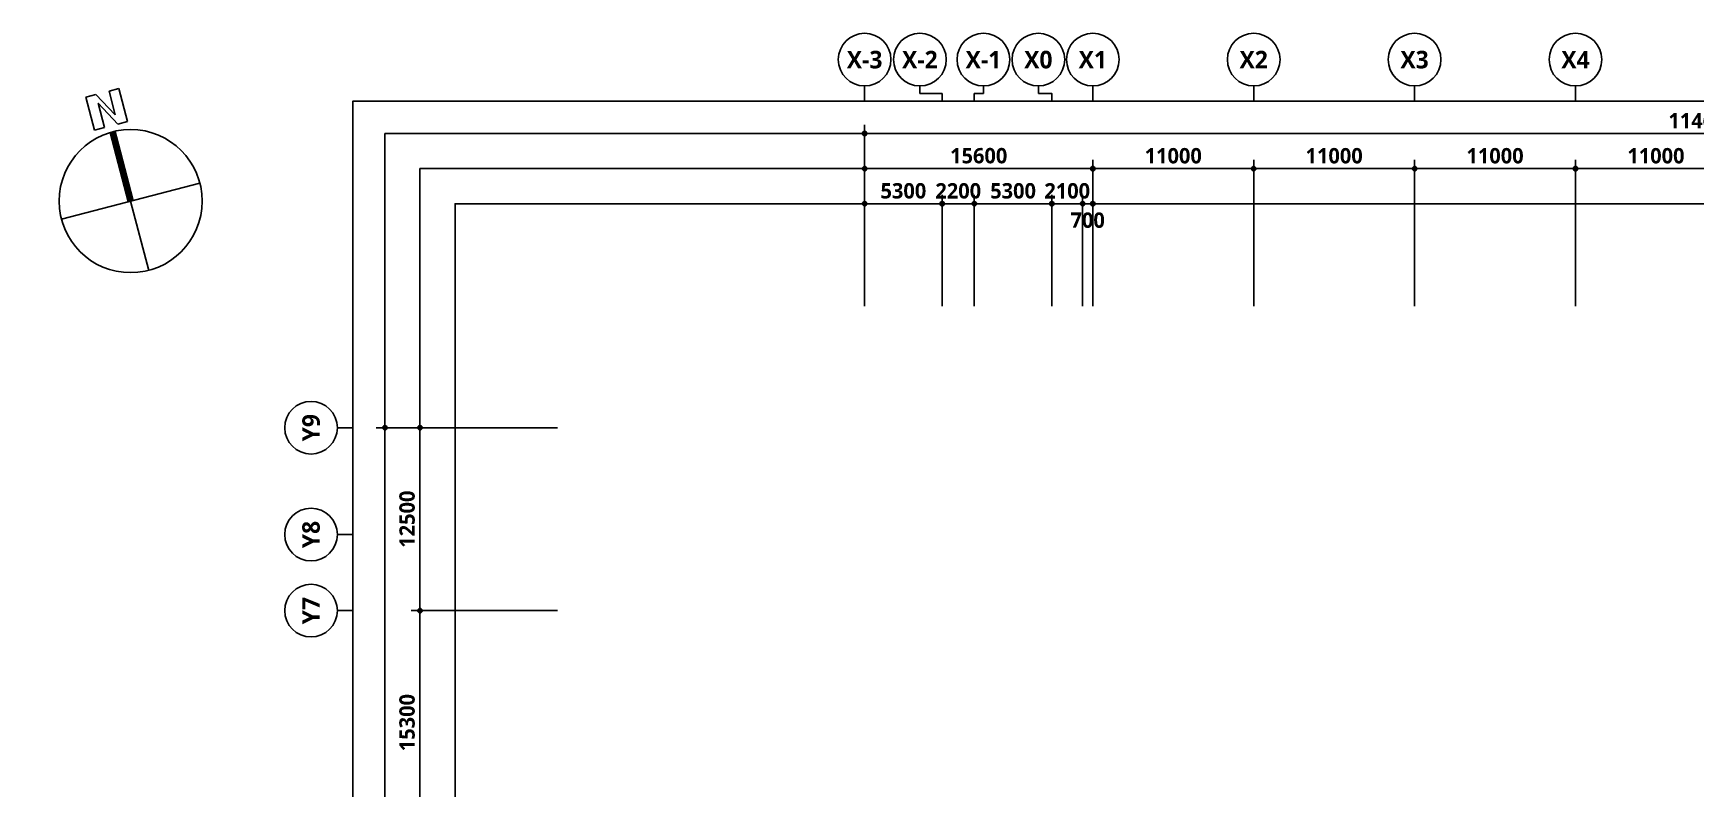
# Model space of a CAD drawing. Header units: millimetres. Extents: x 10941 to 1002000, y 7641 to 169666.
# Drawn here: x 262941 to 376605, y 118049 to 169666 of the extents above; entities that cross this region are included whole.
import ezdxf
from ezdxf.enums import TextEntityAlignment as Align

# ---------------------------------------------------------------- set-up
doc = ezdxf.new("R2010")
doc.units = ezdxf.units.MM
doc.header["$LTSCALE"] = 400
doc.header["$MEASUREMENT"] = 0
doc.header["$PDSIZE"] = -10
doc.layers.get('0').update_dxf_attribs({"linetype": 'CONTINUOUS'})
doc.layers.get('Defpoints').update_dxf_attribs({"color": 153, "linetype": 'CONTINUOUS'})
for name, color, linetype in [('A-ANNO-SYMB', 7, 'CONTINUOUS'), ('A-ANNO-TEXT1', 7, 'CONTINUOUS'), ('A-ST-AXIS-BUB', 7, 'CONTINUOUS'), ('A-ST-AXIS-DIM', 7, 'CONTINUOUS'), ('X-SEC-종$0$A-ST-AXIS-BUB', 7, 'CONTINUOUS')]:
    doc.layers.add(name, color=color, linetype=linetype)
doc.layers.add('Defpoint', color=161, linetype='CONTINUOUS', plot=False)
doc.styles.add('SH_대대리576', font='')
doc.styles.get('SH_대대리576').set_extended_font_data('NanumGothic', bold=True)
doc.dimstyles.new('SHP 600', dxfattribs={"dimscale": 300, "dimtxt": 3.5, "dimasz": 1, "dimexe": 2, "dimexo": 2, "dimgap": 1, "dimtad": 1, "dimdec": 0, "dimzin": 0, "dimdsep": 46, "dimtxsty": 'SH_대대리576', "dimblk": 'DIMDOT', "dimcen": 0.09, "dimclrt": 3, "dimadec": 0, "dimazin": 1, "dimtfac": 1, "dimtdec": 0, "dimtix": 1, "dimtmove": 2, "dimatfit": 0, "dimldrblk": 'DIMDOT', "dimfxl": 1, "dimtolj": 1, "dimtzin": 0, "dimarcsym": 0})

# ---------------------------------------------------------------- blocks, each defined once
blk = doc.blocks.new('DIMDOT')
at = {"color": 0}
blk.add_line((-2, 0), (2, 0), dxfattribs=at)
for radius in [0.5, 0.25]:
    blk.add_circle((0, 0), radius, dxfattribs=at)
blk = doc.blocks.new('*D19751')
at = {"layer": 'A-ST-AXIS-DIM', "color": 0, "lineweight": -2}
for p, q in [((334382, 158016), (334082, 158016)), ((334682, 151016), (334682, 158616)), ((334682, 158016), (335382, 158016)), ((335382, 151016), (335382, 158616)), ((335682, 158016), (335982, 158016))]:
    blk.add_line(p, q, dxfattribs=at)
at = {"layer": 'Defpoints', "color": 0}
for p in [(335382, 158016), (334682, 150416), (335382, 150416)]:
    blk.add_point(p, dxfattribs=at)
at = {"layer": 'A-ST-AXIS-DIM', "color": 0, "linetype": 'ByBlock', "lineweight": -2, "xscale": 300, "yscale": 300, "zscale": 300}
blk.add_blockref('DIMDOT', (334682, 158016), dxfattribs=at)
at = {"layer": 'A-ST-AXIS-DIM', "color": 0, "linetype": 'ByBlock', "lineweight": -2, "xscale": 300, "yscale": 300, "zscale": 300, "rotation": 180}
blk.add_blockref('DIMDOT', (335382, 158016), dxfattribs=at)
at = {"layer": 'A-ST-AXIS-DIM', "color": 3, "insert": (335032, 156892), "char_height": 1050, "attachment_point": 5, "style": 'SH_대대리576'}
blk.add_mtext('\\A1;700', dxfattribs=at)
blk = doc.blocks.new('*D19752')
at = {"layer": 'A-ST-AXIS-DIM', "color": 0, "lineweight": -2}
for p, q in [((327282, 151016), (327282, 158616)), ((332282, 158016), (327582, 158016)), ((332582, 151016), (332582, 158616))]:
    blk.add_line(p, q, dxfattribs=at)
at = {"layer": 'Defpoints', "color": 0}
for p in [(327282, 158016), (327282, 150416), (332582, 150416)]:
    blk.add_point(p, dxfattribs=at)
at = {"layer": 'A-ST-AXIS-DIM', "color": 0, "linetype": 'ByBlock', "lineweight": -2, "xscale": 300, "yscale": 300, "zscale": 300, "rotation": 180}
blk.add_blockref('DIMDOT', (327282, 158016), dxfattribs=at)
at = {"layer": 'A-ST-AXIS-DIM', "color": 0, "linetype": 'ByBlock', "lineweight": -2, "xscale": 300, "yscale": 300, "zscale": 300}
blk.add_blockref('DIMDOT', (332582, 158016), dxfattribs=at)
at = {"layer": 'A-ST-AXIS-DIM', "color": 3, "insert": (329932, 158896), "char_height": 1050, "attachment_point": 5, "style": 'SH_대대리576'}
blk.add_mtext('\\A1;5300', dxfattribs=at)
blk = doc.blocks.new('*D19753')
at = {"layer": 'A-ST-AXIS-DIM', "color": 0, "lineweight": -2}
for p, q in [((332282, 158016), (331982, 158016)), ((332582, 151016), (332582, 158616)), ((334682, 158016), (332582, 158016)), ((334682, 151016), (334682, 158616)), ((334982, 158016), (335282, 158016))]:
    blk.add_line(p, q, dxfattribs=at)
at = {"layer": 'Defpoints', "color": 0}
for p in [(332582, 158016), (332582, 150416), (334682, 150416)]:
    blk.add_point(p, dxfattribs=at)
at = {"layer": 'A-ST-AXIS-DIM', "color": 0, "linetype": 'ByBlock', "lineweight": -2, "xscale": 300, "yscale": 300, "zscale": 300}
blk.add_blockref('DIMDOT', (332582, 158016), dxfattribs=at)
at = {"layer": 'A-ST-AXIS-DIM', "color": 0, "linetype": 'ByBlock', "lineweight": -2, "xscale": 300, "yscale": 300, "zscale": 300, "rotation": 180}
blk.add_blockref('DIMDOT', (334682, 158016), dxfattribs=at)
at = {"layer": 'A-ST-AXIS-DIM', "color": 3, "insert": (333632, 158894), "char_height": 1050, "attachment_point": 5, "style": 'SH_대대리576'}
blk.add_mtext('\\A1;2100', dxfattribs=at)
blk = doc.blocks.new('*D19754')
at = {"layer": 'A-ST-AXIS-DIM', "color": 0, "lineweight": -2}
for p, q in [((324782, 158016), (324482, 158016)), ((325082, 151016), (325082, 158616)), ((327282, 158016), (325082, 158016)), ((327282, 151016), (327282, 158616)), ((327582, 158016), (327882, 158016))]:
    blk.add_line(p, q, dxfattribs=at)
at = {"layer": 'Defpoints', "color": 0}
for p in [(325082, 158016), (325082, 150416), (327282, 150416)]:
    blk.add_point(p, dxfattribs=at)
at = {"layer": 'A-ST-AXIS-DIM', "color": 0, "linetype": 'ByBlock', "lineweight": -2, "xscale": 300, "yscale": 300, "zscale": 300}
blk.add_blockref('DIMDOT', (325082, 158016), dxfattribs=at)
at = {"layer": 'A-ST-AXIS-DIM', "color": 0, "linetype": 'ByBlock', "lineweight": -2, "xscale": 300, "yscale": 300, "zscale": 300, "rotation": 180}
blk.add_blockref('DIMDOT', (327282, 158016), dxfattribs=at)
at = {"layer": 'A-ST-AXIS-DIM', "color": 3, "insert": (326182, 158894), "char_height": 1050, "attachment_point": 5, "style": 'SH_대대리576'}
blk.add_mtext('\\A1;2200', dxfattribs=at)
blk = doc.blocks.new('*D19755')
at = {"layer": 'A-ST-AXIS-DIM', "color": 0, "lineweight": -2}
for p, q in [((319782, 151016), (319782, 158616)), ((324782, 158016), (320082, 158016)), ((325082, 151016), (325082, 158616))]:
    blk.add_line(p, q, dxfattribs=at)
at = {"layer": 'Defpoints', "color": 0}
for p in [(319782, 158016), (319782, 150416), (325082, 150416)]:
    blk.add_point(p, dxfattribs=at)
at = {"layer": 'A-ST-AXIS-DIM', "color": 0, "linetype": 'ByBlock', "lineweight": -2, "xscale": 300, "yscale": 300, "zscale": 300, "rotation": 180}
blk.add_blockref('DIMDOT', (319782, 158016), dxfattribs=at)
at = {"layer": 'A-ST-AXIS-DIM', "color": 0, "linetype": 'ByBlock', "lineweight": -2, "xscale": 300, "yscale": 300, "zscale": 300}
blk.add_blockref('DIMDOT', (325082, 158016), dxfattribs=at)
at = {"layer": 'A-ST-AXIS-DIM', "color": 3, "insert": (322432, 158896), "char_height": 1050, "attachment_point": 5, "style": 'SH_대대리576'}
blk.add_mtext('\\A1;5300', dxfattribs=at)
blk = doc.blocks.new('A-ST-AXIS-BUB-1')
at = {"layer": 'A-ST-AXIS-BUB'}
blk.add_line((0, 350), (0, 0), dxfattribs=at)
blk.add_circle((0, 950), 600, dxfattribs=at)
blk = doc.blocks.new('G$C1D72D447')
at = {"layer": 'X-SEC-종$0$A-ST-AXIS-BUB'}
blk.add_line((1800, 1050, -103000), (1800, 525, -103000), dxfattribs=at)
at = {"layer": 'X-SEC-종$0$A-ST-AXIS-BUB', "elevation": -103000}
blk.add_lwpolyline([(2723, 0), (2723, 525), (1800, 525)], dxfattribs=at)
at = {"layer": 'X-SEC-종$0$A-ST-AXIS-BUB'}
blk.add_circle((1800, 2850, -103000), 1800, dxfattribs=at)
blk = doc.blocks.new('A-ST-AXIS-BUB-2')
at = {"layer": 'X-SEC-종$0$A-ST-AXIS-BUB'}
blk.add_line((1800, 1050, -103000), (1800, 525, -103000), dxfattribs=at)
at = {"layer": 'X-SEC-종$0$A-ST-AXIS-BUB', "elevation": -103000}
blk.add_lwpolyline([(3323, 0), (3323, 525), (1800, 525)], dxfattribs=at)
at = {"layer": 'X-SEC-종$0$A-ST-AXIS-BUB'}
blk.add_circle((1800, 2850, -103000), 1800, dxfattribs=at)
blk = doc.blocks.new('G$CBA52A250')
at = {"layer": 'A-ST-AXIS-BUB'}
for p, q in [((1177, 0), (1177, 525)), ((1177, 525), (1800, 525)), ((1800, 1050), (1800, 525))]:
    blk.add_line(p, q, dxfattribs=at)
blk.add_circle((1800, 2850), 1800, dxfattribs=at)
blk = doc.blocks.new('dr-sy-018-D-M')
at = {"layer": 'A-ANNO-SYMB'}
for p, q in [((-1, 16.4), (-2.5, 16.4)), ((-2.5, 16.4), (-2.5, 11.4)), ((-1, 16.4), (1, 12.8)), ((-1, 15.09), (1.05, 11.4)), ((-1, 11.4), (-1, 15.09)), ((1, 12.8), (1, 16.4)), ((1, 16.4), (2.5, 16.4)), ((2.5, 16.4), (2.5, 11.4)), ((-2.5, 11.4), (-1, 11.4)), ((2.5, 11.4), (1.05, 11.4)), ((-10.5, 0), (10.5, 0)), ((0, 0), (0, -10.5))]:
    blk.add_line(p, q, dxfattribs=at)
at = {"layer": 'A-ANNO-SYMB', "const_width": 1}
blk.add_lwpolyline([(0, 10.5), (0, 0)], dxfattribs=at)
at = {"layer": 'A-ANNO-SYMB'}
blk.add_circle((0, 0), 10.5, dxfattribs=at)
blk = doc.blocks.new('*D19915')
at = {"layer": 'A-ST-AXIS-DIM', "color": 0, "lineweight": -2}
for p, q in [((298782, 142716), (288782, 142716)), ((289382, 142416), (289382, 130516)), ((298782, 130216), (288782, 130216))]:
    blk.add_line(p, q, dxfattribs=at)
at = {"layer": 'Defpoints', "color": 0}
for p in [(299382, 142716), (289382, 130216), (299382, 130216)]:
    blk.add_point(p, dxfattribs=at)
at = {"layer": 'A-ST-AXIS-DIM', "color": 0, "linetype": 'ByBlock', "lineweight": -2, "xscale": 300, "yscale": 300, "zscale": 300}
for p, rotation in [((289382, 142716), 90), ((289382, 130216), 270)]:
    blk.add_blockref('DIMDOT', p, dxfattribs=dict(at, rotation=rotation))
at = {"layer": 'A-ST-AXIS-DIM', "color": 3, "insert": (288503, 136466), "char_height": 1050, "attachment_point": 5, "rotation": 90, "style": 'SH_대대리576'}
blk.add_mtext('\\A1;12500', dxfattribs=at)
blk = doc.blocks.new('*D19916')
at = {"layer": 'A-ST-AXIS-DIM', "color": 0, "lineweight": -2}
for p, q in [((298782, 130216), (288782, 130216)), ((289382, 129916), (289382, 115216)), ((298782, 114916), (288782, 114916))]:
    blk.add_line(p, q, dxfattribs=at)
at = {"layer": 'Defpoints', "color": 0}
for p in [(299382, 130216), (289382, 114916), (299382, 114916)]:
    blk.add_point(p, dxfattribs=at)
at = {"layer": 'A-ST-AXIS-DIM', "color": 0, "linetype": 'ByBlock', "lineweight": -2, "xscale": 300, "yscale": 300, "zscale": 300}
for p, rotation in [((289382, 130216), 90), ((289382, 114916), 270)]:
    blk.add_blockref('DIMDOT', p, dxfattribs=dict(at, rotation=rotation))
at = {"layer": 'A-ST-AXIS-DIM', "color": 3, "insert": (288502, 122566), "char_height": 1050, "attachment_point": 5, "rotation": 90, "style": 'SH_대대리576'}
blk.add_mtext('\\A1;15300', dxfattribs=at)
blk = doc.blocks.new('*D19922')
at = {"layer": 'A-ST-AXIS-DIM', "color": 0, "lineweight": -2}
for p, q in [((298782, 142716), (286382, 142716)), ((286982, 142416), (286982, 58216)), ((298782, 57916), (286382, 57916))]:
    blk.add_line(p, q, dxfattribs=at)
at = {"layer": 'Defpoints', "color": 0}
for p in [(299382, 142716), (286982, 57916), (299382, 57916)]:
    blk.add_point(p, dxfattribs=at)
at = {"layer": 'A-ST-AXIS-DIM', "color": 0, "linetype": 'ByBlock', "lineweight": -2, "xscale": 300, "yscale": 300, "zscale": 300}
for p, rotation in [((286982, 142716), 90), ((286982, 57916), 270)]:
    blk.add_blockref('DIMDOT', p, dxfattribs=dict(at, rotation=rotation))
at = {"layer": 'A-ST-AXIS-DIM', "color": 3, "insert": (286102, 100316), "char_height": 1050, "attachment_point": 5, "rotation": 90, "style": 'SH_대대리576'}
blk.add_mtext('\\A1;84800', dxfattribs=at)
blk = doc.blocks.new('*D19943')
at = {"layer": 'A-ST-AXIS-DIM', "color": 0, "lineweight": -2}
for p, q in [((319782, 151016), (319782, 161016)), ((335082, 160416), (320082, 160416)), ((335382, 151016), (335382, 161016))]:
    blk.add_line(p, q, dxfattribs=at)
at = {"layer": 'Defpoints', "color": 0}
for p in [(319782, 160416), (319782, 150416), (335382, 150416)]:
    blk.add_point(p, dxfattribs=at)
at = {"layer": 'A-ST-AXIS-DIM', "color": 0, "linetype": 'ByBlock', "lineweight": -2, "xscale": 300, "yscale": 300, "zscale": 300, "rotation": 180}
blk.add_blockref('DIMDOT', (319782, 160416), dxfattribs=at)
at = {"layer": 'A-ST-AXIS-DIM', "color": 0, "linetype": 'ByBlock', "lineweight": -2, "xscale": 300, "yscale": 300, "zscale": 300}
blk.add_blockref('DIMDOT', (335382, 160416), dxfattribs=at)
at = {"layer": 'A-ST-AXIS-DIM', "color": 3, "insert": (327582, 161296), "char_height": 1050, "attachment_point": 5, "style": 'SH_대대리576'}
blk.add_mtext('\\A1;15600', dxfattribs=at)
blk = doc.blocks.new('*D19949')
at = {"layer": 'A-ST-AXIS-DIM', "color": 0, "lineweight": -2}
for p, q in [((368382, 151016), (368382, 161016)), ((379082, 160416), (368682, 160416)), ((379382, 151016), (379382, 161016))]:
    blk.add_line(p, q, dxfattribs=at)
at = {"layer": 'Defpoints', "color": 0}
for p in [(368382, 160416), (368382, 150416), (379382, 150416)]:
    blk.add_point(p, dxfattribs=at)
at = {"layer": 'A-ST-AXIS-DIM', "color": 0, "linetype": 'ByBlock', "lineweight": -2, "xscale": 300, "yscale": 300, "zscale": 300, "rotation": 180}
blk.add_blockref('DIMDOT', (368382, 160416), dxfattribs=at)
at = {"layer": 'A-ST-AXIS-DIM', "color": 0, "linetype": 'ByBlock', "lineweight": -2, "xscale": 300, "yscale": 300, "zscale": 300}
blk.add_blockref('DIMDOT', (379382, 160416), dxfattribs=at)
at = {"layer": 'A-ST-AXIS-DIM', "color": 3, "insert": (373882, 161292), "char_height": 1050, "attachment_point": 5, "style": 'SH_대대리576'}
blk.add_mtext('\\A1;11000', dxfattribs=at)
blk = doc.blocks.new('*D19950')
at = {"layer": 'A-ST-AXIS-DIM', "color": 0, "lineweight": -2}
for p, q in [((357382, 151016), (357382, 161016)), ((368082, 160416), (357682, 160416)), ((368382, 151016), (368382, 161016))]:
    blk.add_line(p, q, dxfattribs=at)
at = {"layer": 'Defpoints', "color": 0}
for p in [(357382, 160416), (357382, 150416), (368382, 150416)]:
    blk.add_point(p, dxfattribs=at)
at = {"layer": 'A-ST-AXIS-DIM', "color": 0, "linetype": 'ByBlock', "lineweight": -2, "xscale": 300, "yscale": 300, "zscale": 300, "rotation": 180}
blk.add_blockref('DIMDOT', (357382, 160416), dxfattribs=at)
at = {"layer": 'A-ST-AXIS-DIM', "color": 0, "linetype": 'ByBlock', "lineweight": -2, "xscale": 300, "yscale": 300, "zscale": 300}
blk.add_blockref('DIMDOT', (368382, 160416), dxfattribs=at)
at = {"layer": 'A-ST-AXIS-DIM', "color": 3, "insert": (362882, 161292), "char_height": 1050, "attachment_point": 5, "style": 'SH_대대리576'}
blk.add_mtext('\\A1;11000', dxfattribs=at)
blk = doc.blocks.new('*D19951')
at = {"layer": 'A-ST-AXIS-DIM', "color": 0, "lineweight": -2}
for p, q in [((346382, 151016), (346382, 161016)), ((357082, 160416), (346682, 160416)), ((357382, 151016), (357382, 161016))]:
    blk.add_line(p, q, dxfattribs=at)
at = {"layer": 'Defpoints', "color": 0}
for p in [(346382, 160416), (346382, 150416), (357382, 150416)]:
    blk.add_point(p, dxfattribs=at)
at = {"layer": 'A-ST-AXIS-DIM', "color": 0, "linetype": 'ByBlock', "lineweight": -2, "xscale": 300, "yscale": 300, "zscale": 300, "rotation": 180}
blk.add_blockref('DIMDOT', (346382, 160416), dxfattribs=at)
at = {"layer": 'A-ST-AXIS-DIM', "color": 0, "linetype": 'ByBlock', "lineweight": -2, "xscale": 300, "yscale": 300, "zscale": 300}
blk.add_blockref('DIMDOT', (357382, 160416), dxfattribs=at)
at = {"layer": 'A-ST-AXIS-DIM', "color": 3, "insert": (351882, 161292), "char_height": 1050, "attachment_point": 5, "style": 'SH_대대리576'}
blk.add_mtext('\\A1;11000', dxfattribs=at)
blk = doc.blocks.new('*D19952')
at = {"layer": 'A-ST-AXIS-DIM', "color": 0, "lineweight": -2}
for p, q in [((335382, 151016), (335382, 161016)), ((346082, 160416), (335682, 160416)), ((346382, 151016), (346382, 161016))]:
    blk.add_line(p, q, dxfattribs=at)
at = {"layer": 'Defpoints', "color": 0}
for p in [(335382, 160416), (335382, 150416), (346382, 150416)]:
    blk.add_point(p, dxfattribs=at)
at = {"layer": 'A-ST-AXIS-DIM', "color": 0, "linetype": 'ByBlock', "lineweight": -2, "xscale": 300, "yscale": 300, "zscale": 300, "rotation": 180}
blk.add_blockref('DIMDOT', (335382, 160416), dxfattribs=at)
at = {"layer": 'A-ST-AXIS-DIM', "color": 0, "linetype": 'ByBlock', "lineweight": -2, "xscale": 300, "yscale": 300, "zscale": 300}
blk.add_blockref('DIMDOT', (346382, 160416), dxfattribs=at)
at = {"layer": 'A-ST-AXIS-DIM', "color": 3, "insert": (340882, 161292), "char_height": 1050, "attachment_point": 5, "style": 'SH_대대리576'}
blk.add_mtext('\\A1;11000', dxfattribs=at)
blk = doc.blocks.new('*D19953')
at = {"layer": 'A-ST-AXIS-DIM', "color": 0, "lineweight": -2}
for p, q in [((319782, 151016), (319782, 163416)), ((434082, 162816), (320082, 162816)), ((434382, 151016), (434382, 163416))]:
    blk.add_line(p, q, dxfattribs=at)
at = {"layer": 'Defpoints', "color": 0}
for p in [(319782, 162816), (319782, 150416), (434382, 150416)]:
    blk.add_point(p, dxfattribs=at)
at = {"layer": 'A-ST-AXIS-DIM', "color": 0, "linetype": 'ByBlock', "lineweight": -2, "xscale": 300, "yscale": 300, "zscale": 300, "rotation": 180}
blk.add_blockref('DIMDOT', (319782, 162816), dxfattribs=at)
at = {"layer": 'A-ST-AXIS-DIM', "color": 0, "linetype": 'ByBlock', "lineweight": -2, "xscale": 300, "yscale": 300, "zscale": 300}
blk.add_blockref('DIMDOT', (434382, 162816), dxfattribs=at)
at = {"layer": 'A-ST-AXIS-DIM', "color": 3, "insert": (377082, 163696), "char_height": 1050, "attachment_point": 5, "style": 'SH_대대리576'}
blk.add_mtext('\\A1;114600', dxfattribs=at)

msp = doc.modelspace()

# ---------------------------------------------------------------- linework, layer by layer
at = {"layer": 'Defpoint'}
for points in [[(455981.8, 36444.9), (284781.8, 36444.9), (284781.8, 165016.3), (455981.8, 165016.3)], [(453781.8, 38644.9), (286981.8, 38644.9), (286981.8, 162816.3), (453781.8, 162816.3)], [(451381.8, 41044.9), (289381.8, 41044.9), (289381.8, 160416.3), (451381.8, 160416.3)], [(448981.8, 43444.9), (291781.8, 43444.9), (291781.8, 158016.3), (448981.8, 158016.3)]]:
    msp.add_lwpolyline(points, close=True, dxfattribs=at)

# ---------------------------------------------------------------- block references
msp.add_blockref('G$CBA52A250', (326104.7, 165016.3))
at = {"xscale": 465.6960000000489, "yscale": 465.6960000000489, "zscale": 465.6960000000489, "rotation": 14.62512501076412}
msp.add_blockref('dr-sy-018-D-M', (269600, 158200), dxfattribs=at)
at = {"layer": 'A-ST-AXIS-BUB', "xscale": 3, "yscale": 3, "zscale": 3}
for p in [(319781.8, 165016.3), (335381.8, 165016.3), (346381.8, 165016.3), (357381.8, 165016.3), (368381.8, 165016.3)]:
    msp.add_blockref('A-ST-AXIS-BUB-1', p, dxfattribs=at)
at = {"layer": 'A-ST-AXIS-BUB'}
for name, p in [('A-ST-AXIS-BUB-2', (321758.9, 165016.3)), ('G$C1D72D447', (329858.9, 165016.3))]:
    msp.add_blockref(name, p, dxfattribs=at)
at = {"layer": 'A-ST-AXIS-BUB', "xscale": 3, "yscale": 3, "zscale": 3, "rotation": 90}
for p in [(284781.8, 142716.3), (284781.8, 135416.3), (284781.8, 130216.3)]:
    msp.add_blockref('A-ST-AXIS-BUB-1', p, dxfattribs=at)

# ---------------------------------------------------------------- texts
at = {"layer": 'A-ANNO-TEXT1', "style": 'SH_대대리576'}
for s, p in [('X-3', (319781.8, 167866.3)), ('X-2', (323558.9, 167866.3)), ('X-1', (327904.7, 167866.3)), ('X0', (331658.9, 167866.3)), ('X1', (335381.8, 167866.3)), ('X2', (346381.8, 167866.3)), ('X3', (357381.8, 167866.3)), ('X4', (368381.8, 167866.3))]:
    msp.add_text(s, height=1200, dxfattribs=at).set_placement(p, align=Align.MIDDLE_CENTER)
for s, p in [('Y9', (281931.8, 142716.3)), ('Y8', (281931.8, 135416.3)), ('Y7', (281931.8, 130216.3))]:
    msp.add_text(s, height=1200, rotation=90, dxfattribs=at).set_placement(p, align=Align.MIDDLE_CENTER)

# ---------------------------------------------------------------- dimensions: what is measured, and where the dimension line sits
at = {"layer": 'A-ST-AXIS-DIM'}
for base, p1, p2, picture, middle in [((319781.8, 162816.3), (434381.8, 150416.3), (319781.8, 150416.3), '*D19953', (377081.8, 163695.8)), ((319781.8, 160416.3), (335381.8, 150416.3), (319781.8, 150416.3), '*D19943', (327581.8, 161295.8)), ((335381.8, 160416.3), (346381.8, 150416.3), (335381.8, 150416.3), '*D19952', (340881.8, 161292.1)), ((346381.8, 160416.3), (357381.8, 150416.3), (346381.8, 150416.3), '*D19951', (351881.8, 161292.1)), ((357381.8, 160416.3), (368381.8, 150416.3), (357381.8, 150416.3), '*D19950', (362881.8, 161292.1)), ((368381.8, 160416.3), (379381.8, 150416.3), (368381.8, 150416.3), '*D19949', (373881.8, 161292.1)), ((319781.8, 158016.3), (325081.8, 150416.3), (319781.8, 150416.3), '*D19755', (322431.8, 158895.8)), ((325081.8, 158016.3), (327281.8, 150416.3), (325081.8, 150416.3), '*D19754', (326181.8, 158893.5)), ((327281.8, 158016.3), (332581.8, 150416.3), (327281.8, 150416.3), '*D19752', (329931.8, 158895.8)), ((332581.8, 158016.3), (334681.8, 150416.3), (332581.8, 150416.3), '*D19753', (333631.8, 158893.5))]:
    dim = msp.add_linear_dim(base=base, p1=p1, p2=p2, dimstyle='SHP 600', dxfattribs=at)
    dim.commit()
    dim.dimension.update_dxf_attribs({"geometry": picture, "text_midpoint": middle})
dim = msp.add_linear_dim(base=(335381.8, 158016.3), p1=(334681.8, 150416.3), p2=(335381.8, 150416.3), angle=180, dimstyle='SHP 600', dxfattribs=at)
dim.commit()
dim.dimension.update_dxf_attribs({"geometry": '*D19751', "text_midpoint": (335031.8, 156892.1), "dimtype": 160})
for base, p1, p2, picture, middle in [((286981.8, 57916.3), (299381.8, 142716.3), (299381.8, 57916.3), '*D19922', (286102.4, 100316.3)), ((289381.8, 130216.3), (299381.8, 142716.3), (299381.8, 130216.3), '*D19915', (288503.1, 136466.3)), ((289381.8, 114916.3), (299381.8, 130216.3), (299381.8, 114916.3), '*D19916', (288502.4, 122566.3))]:
    dim = msp.add_linear_dim(base=base, p1=p1, p2=p2, angle=90, dimstyle='SHP 600', dxfattribs=at)
    dim.commit()
    dim.dimension.update_dxf_attribs({"geometry": picture, "text_midpoint": middle})

doc.saveas('drawing.dxf')
